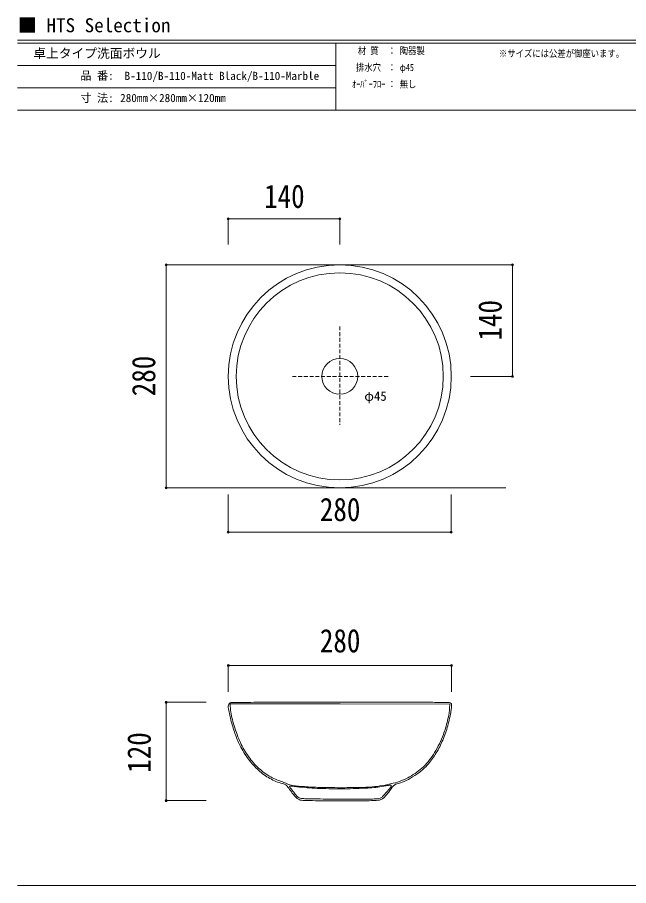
# Model space of a CAD drawing. Units: millimetres, scale not verified. Extents: x -802 to 810, y -550 to 540.
# Drawn here: x -802 to -34, y -550 to 540 of the extents above; entities that cross this region are included whole.
import ezdxf
from ezdxf.enums import TextEntityAlignment as Align

# ---------------------------------------------------------------- set-up
doc = ezdxf.new("R2010")
doc.units = ezdxf.units.MM
doc.header["$LTSCALE"] = 4
doc.header["$PDMODE"] = 32
doc.header["$PDSIZE"] = 2.4
doc.linetypes.add('DASHED1', pattern=[1.8, 1.2, -0.6])
doc.layers.add('F-0', color=7, linetype='Continuous', lineweight=15)
doc.styles.add('ＭＳ ゴシック', font='')
doc.styles.get('ＭＳ ゴシック').set_extended_font_data('MS Gothic')

msp = doc.modelspace()

# ---------------------------------------------------------------- linework, layer by layer
at = {"layer": 'F-0'}
for p, q in [((801.627, 512.029), (-801.669, 512.029)), ((801.627, 508.029), (-801.669, 508.029)), ((-401.669, 508.029), (-401.669, 424.029)), ((-401.669, 480.029), (-801.669, 480.029)), ((-401.669, 452.029), (-801.669, 452.029)), ((801.627, 424.029), (-801.669, 424.029)), ((-586.017, 229.745), (-188.289, 229.745)), ((-586.017, -50.255), (-188.289, -50.255)), ((-801.669, -549.651), (801.627, -549.651))]:
    msp.add_line(p, q, dxfattribs=at)
at = {"layer": 'F-0', "color": 4, "lineweight": 9}
for p, q in [((-536.915, 287.427), (-396.915, 287.427)), ((-536.915, 287.427), (-536.915, 255.472)), ((-396.915, 287.427), (-396.915, 255.472)), ((-614.777, 229.745), (-614.777, -50.255)), ((-614.777, 229.745), (-564.761, 229.745)), ((-179.913, 229.745), (-232.708, 229.745)), ((-179.913, 229.745), (-179.913, 89.745)), ((-179.913, 89.745), (-232.708, 89.745)), ((-614.777, -50.255), (-564.761, -50.255)), ((-536.915, -105.757), (-536.915, -58.519)), ((-256.915, -105.757), (-256.915, -58.519)), ((-536.915, -105.757), (-256.915, -105.757)), ((-536.827, -273.194), (-256.71, -273.194)), ((-536.827, -273.194), (-536.827, -306.426)), ((-256.71, -273.194), (-256.71, -306.426)), ((-614.777, -319.503), (-614.777, -442.964)), ((-614.777, -319.503), (-564.761, -319.503)), ((-614.777, -442.964), (-564.761, -442.964))]:
    msp.add_line(p, q, dxfattribs=at)
at = {"layer": 'F-0', "color": 4, "linetype": 'DASHED1', "lineweight": 9}
for p, q in [((-396.915, 152.392), (-396.915, 28.843)), ((-336.299, 89.745), (-457.804, 89.745))]:
    msp.add_line(p, q, dxfattribs=at)
at = {"layer": 'F-0'}
msp.add_lwpolyline([(-534.311, -324.562), (-534.311, -321.242), (-396.561, -321.495), (-258.811, -321.749), (-258.989, -327.282)], dxfattribs=at)
for radius in [140, 130, 22.5]:
    msp.add_circle((-396.915, 89.745), radius, dxfattribs=at)
for centre, radius, start, end in [((-530.762, -324.798), 6.15, 134.99997, 189.57802), ((-317.13, -288.749), 222.803, 189.57803, 193.67883), ((-533.476, -322.084), 2.313, 90.58325, 134.99998), ((-494.183, -324.562), 40.128, 180.00005, 190.04032), ((-344.987, -18836.904), 18518.091, 90.49504, 90.58327), ((-456.766, -5899.476), 5580.181, 90.08714, 90.49508), ((-396.208, -45726.399), 45407.15, 90.00003, 90.08712), ((-396.195, -80077.969), 79758.72, 89.94113, 90.00003), ((-317.567, -3553.994), 3234.704, 89.3395, 89.94111), ((-319.363, -3709.722), 3390.443, 88.98655, 89.33949), ((-259.446, -322.694), 2.885, 39.69018, 88.9866), ((-493.625, -291.563), 239.528, 350.25617, 351.52904), ((-259.47, -322.714), 2.916, 11.62393, 39.69018), ((-280.874, -323.249), 24.43, 351.52907, 358.33724), ((-264.395, -323.727), 7.944, 358.33726, 11.62391), ((-397.793, -307.496), 138.017, 190.04037, 194.04265), ((-423.009, -303.689), 167.879, 343.52471, 350.25618), ((-461.334, -294.347), 205.395, 346.4938, 349.08689), ((-296.81, -326.068), 37.84, 349.08689, 358.16123), ((-357.99, -298.693), 180.75, 193.67892, 199.31752), ((-363.961, -299.033), 172.892, 194.04268, 197.73496), ((-464.734, -293.53), 208.891, 343.78176, 346.49379), ((-320.482, -285.128), 218.54, 197.73493, 200.83238), ((-409.106, -316.611), 126.585, 199.3176, 206.6817), ((-400.806, -310.256), 144.724, 336.00081, 343.52471), ((-368.967, -321.386), 109.156, 339.37374, 343.78176), ((-421.683, -323.636), 110.26, 200.83234, 211.5432), ((-396.14, -311.158), 138.19, 328.8655, 339.37374), ((-386.744, -316.516), 129.331, 328.04464, 336.00074), ((-414.144, -319.143), 120.947, 206.68174, 216.29262), ((-429.272, -328.295), 101.355, 211.54317, 222.95233), ((-436.107, -335.272), 93.697, 216.29263, 227.93084), ((-353.672, -336.811), 88.575, 314.20162, 328.86557), ((-358.363, -334.219), 95.882, 318.08754, 328.04455), ((-437.562, -336.013), 90.028, 222.95229, 235.05885), ((-346.979, -343.694), 78.975, 298.56089, 314.20169), ((-336.381, -353.951), 66.343, 308.41525, 318.08745), ((-444.628, -344.712), 80.98, 227.9309, 240.49198), ((-453.405, -358.689), 62.367, 235.05891, 250.99942), ((-351.871, -334.707), 89.207, 284.2857, 298.5609), ((-358.744, -326.818), 101.459, 294.80047, 301.65833), ((-361.699, -322.025), 107.09, 301.65834, 308.41522), ((-453.402, -360.216), 63.165, 240.49202, 255.62495), ((-531.367, -585.099), 177.091, 69.88773, 70.99949), ((-530.021, -581.424), 173.177, 68.75717, 69.88772), ((-475.472, -446.326), 25.728, 69.22738, 75.62497), ((-523.305, -564.147), 154.64, 67.65643, 68.75719), ((-469.239, -429.894), 8.153, 54.16317, 69.22742), ((-472.893, -441.494), 22.032, 63.01982, 67.65648), ((-469.54, -430.311), 8.668, 39.67316, 54.16318), ((-453.546, -403.493), 20.611, 243.01976, 262.99118), ((-487.039, -444.825), 31.403, 34.11336, 39.67317), ((-459.791, -425.061), 0.45, 131.71012, 217.16511), ((-459.863, -424.98), 0.342, 84.98073, 131.71018), ((-590.705, -1914.739), 1495.835, 84.84182, 84.98071), ((-483.836, -730.868), 307.151, 84.0738, 84.84179), ((-419.974, -130.42), 295.74, 262.99111, 265.84384), ((-369.392, -274.847), 152.475, 272.94413, 280.42155), ((-368.197, -279.646), 146.506, 274.70276, 279.81476), ((-373.082, -251.406), 175.166, 279.81471, 284.28574), ((-172.343, -1346.206), 936.855, 100.05061, 100.42166), ((-331.631, -447.48), 24.122, 94.86301, 100.0506), ((-333.429, -426.344), 2.909, 74.90586, 94.86295), ((-336.303, -423.948), 3.982, 321.62778, 359.26572), ((-332.795, -423.993), 0.474, 359.26568, 74.90578), ((-318.905, -435.003), 15.042, 136.07423, 143.87284), ((-321.467, -432.535), 11.485, 126.52713, 136.07419), ((-322.636, -430.957), 9.52, 116.03738, 126.5271), ((-324.158, -427.841), 6.053, 101.31, 116.0374), ((-333.388, -381.691), 41.011, 281.30988, 294.8005), ((-342.629, -347.003), 143.021, 214.11335, 217.18582), ((397.496, 224.831), 1076.229, 217.16507, 217.54849), ((-418.326, -404.431), 48.005, 217.18587, 224.12044), ((-255.009, -276.731), 253.231, 217.54849, 219.04298), ((-512.48, -1006.814), 584.58, 83.59934, 84.07375), ((-411.939, -110.563), 317.293, 263.59931, 268.13837), ((-411.775, -17.578), 408.879, 265.84384, 268.58474), ((-398.647, 298.376), 726.448, 268.13836, 270.58228), ((-395.018, 660.659), 1087.323, 268.58471, 269.90548), ((-394.732, 832.81), 1259.475, 269.90541, 271.02015), ((-398.591, 292.893), 720.965, 270.58223, 272.94411), ((-376.781, -175.301), 251.204, 271.0201, 274.70276), ((-447.403, -338.063), 144.364, 316.22928, 319.23324), ((-377.128, -403.855), 50.279, 317.29393, 322.99552), ((-477.024, -312.525), 183.475, 319.23321, 321.62786), ((-855.314, -43.457), 649.069, 322.99552, 323.87283), ((-433.195, -418.85), 27.292, 224.12053, 233.39097), ((-434.17, -422.036), 22.552, 219.04301, 227.84389), ((-444.066, -433.482), 9.064, 233.39107, 254.47763), ((-446.01, -435.114), 4.911, 227.84388, 262.3844), ((-437.642, -372.527), 68.055, 262.38436, 267.44161), ((-443.151, -430.189), 12.482, 254.47768, 268.38917), ((-398.821, 1146.142), 1589.437, 268.38913, 268.83214), ((-426.826, -130.456), 310.366, 267.44163, 269.51591), ((-407.884, 701.527), 1144.729, 268.83211, 269.60766), ((-327.802, 11591.176), 12032.417, 269.51598, 269.66449), ((-395.733, 2476.078), 2919.322, 269.60768, 269.99317), ((-360.593, 5992.833), 6433.979, 269.66456, 269.89833), ((-395.29, 6188.421), 6631.665, 269.99316, 270.22028), ((-370.953, 155.288), 596.424, 269.89837, 271.23656), ((-371.609, 29.035), 472.233, 270.22022, 271.78644), ((-364.134, -160.598), 280.464, 271.23655, 273.01062), ((-362.018, -278.45), 164.598, 271.78639, 274.47596), ((-349.935, -430.578), 10.111, 273.01056, 292.67649), ((-350.18, -429.681), 12.904, 274.47596, 291.80737), ((-349.337, -432.009), 8.561, 292.67646, 316.22931), ((-350.084, -429.922), 12.646, 291.80739, 305.89035), ((-352.494, -426.591), 16.757, 305.89031, 317.29398)]:
    msp.add_arc(centre, radius, start, end, dxfattribs=at)
at = {"layer": 'F-0', "color": 6}
for p in [(-536.915, 287.427), (-396.915, 287.427), (-614.777, 229.745), (-179.913, 229.745), (-179.913, 89.745), (-614.777, -50.255), (-536.915, -105.757), (-256.915, -105.757), (-536.827, -273.194), (-256.71, -273.194), (-614.777, -319.503), (-614.777, -442.964)]:
    msp.add_point(p, dxfattribs=at)

# ---------------------------------------------------------------- texts
at = {"layer": 'F-0', "style": 'ＭＳ ゴシック'}
for s, height, p in [('■ HTS Selection', 17.6, (-801.093, 516.467)), ('卓上タイプ洗面ボウル', 11.73, (-781.669, 486.029)), ('品 番:', 10.26, (-722.669, 459.029)), ('B-110/B-110-Matt Black/B-110-Marble', 10.26, (-667.052, 458.771)), ('寸 法:', 10.26, (-722.669, 431.029)), ('280mm×280mm×120mm', 10.26, (-672.619, 431.029)), ('φ45', 11.73, (-366.104, 55.523))]:
    msp.add_text(s, height=height, dxfattribs=at).set_placement(p, align=Align.BOTTOM_LEFT)
at = {"layer": 'F-0', "style": 'ＭＳ ゴシック', "width": 0.85}
for s, p in [('材 質', (-374.169, 491.529)), ('：', (-336.669, 491.529)), ('陶器製', (-321.669, 491.529)), ('※サイズには公差が御座います。', (-197.087, 488.029)), ('排水穴', (-376.669, 470.529)), ('：', (-336.669, 470.529)), ('φ45', (-321.669, 470.529)), ('ｵｰﾊﾞｰﾌﾛｰ', (-381.669, 449.529)), ('：', (-336.669, 449.529)), ('無し', (-321.669, 449.529))]:
    msp.add_text(s, height=8.798, dxfattribs=at).set_placement(p, align=Align.BOTTOM_LEFT)
at = {"layer": 'F-0', "color": 3, "style": 'ＭＳ ゴシック', "width": 0.85}
for s, p in [('140', (-491.915, 292.427)), ('280', (-421.915, -100.757)), ('280', (-421.915, -265.542))]:
    msp.add_text(s, height=29.33, dxfattribs=at).set_placement(p, align=Align.BOTTOM_LEFT)
for s, p in [('140', (-184.913, 134.745)), ('280', (-619.777, 64.745)), ('120', (-625.504, -407.962))]:
    msp.add_text(s, height=29.33, rotation=90, dxfattribs=at).set_placement(p, align=Align.BOTTOM_LEFT)

doc.saveas('drawing.dxf')
